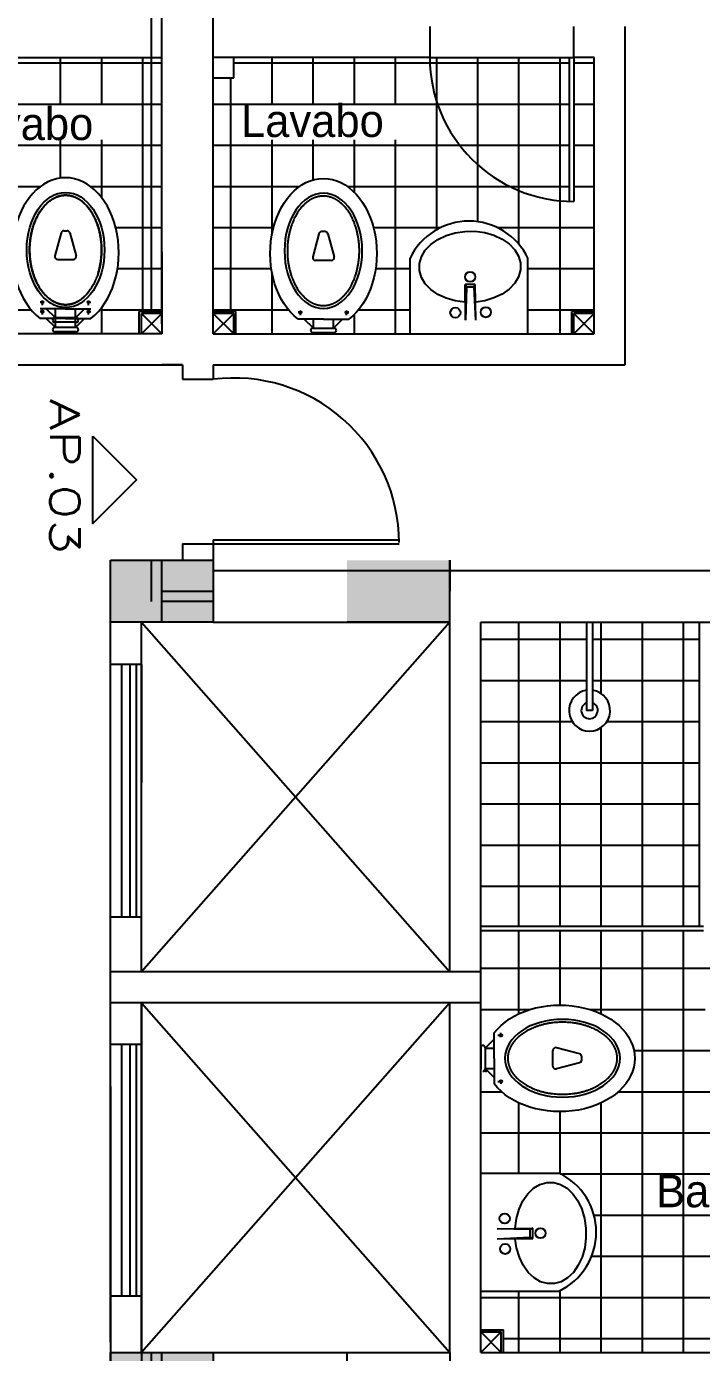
# Model space of a CAD drawing. Header units: millimetres. Extents: x 935 to 1399, y 512 to 900.
# Drawn here: x 1153.33 to 1156.61, y 849.02 to 855.47 of the extents above; entities that cross this region are included whole.
import ezdxf

# ---------------------------------------------------------------- set-up
doc = ezdxf.new("R2010")
doc.units = ezdxf.units.MM
doc.layers.add('LAYER1', color=1, linetype='Continuous')
doc.layers.add('UNIDADE', color=3, linetype='Continuous')
doc.styles.add('REGUA80', font='simplex.shx', dxfattribs={"width": 1.4, "height": 20})

msp = doc.modelspace()

# ---------------------------------------------------------------- hatches: boundary and pattern name
for points in [[(1154.24141, 852.87187), (1153.74141, 852.87187), (1153.74141, 852.57187), (1154.24141, 852.57187)], [(1155.39141, 852.87187), (1154.89141, 852.87187), (1154.89141, 852.57187), (1155.39141, 852.57187)], [(1154.24141, 849.02187), (1153.74141, 849.02187), (1153.74141, 848.72187), (1154.24141, 848.72187)]]:
    msp.add_hatch(color=256).paths.add_polyline_path(points)
h = msp.add_hatch()
h.set_pattern_fill('ANSI37', color=254, scale=1.6, angle=45, style=0)
h.set_pattern_definition([(90, (1644.52725, 526.6878), (-0.2, 3e-17), []), (180, (1644.52725, 526.6878), (-3e-17, -0.2), [])])
h.paths.add_polyline_path([(1156.60472, 852.57187), (1156.08548, 852.57187), (1156.08548, 852.24055, -13.2579066), (1156.05548, 852.24055), (1156.05548, 852.57187), (1155.54141, 852.57187), (1155.54141, 851.09187), (1156.60472, 851.09187)])

# ---------------------------------------------------------------- linework, layer by layer
at = {"color": 254}
for p, q in [((1153.94141, 854.08187), (1153.94141, 863.35612)), ((1153.49857, 855.0878), (1153.49857, 855.3128)), ((1153.69857, 855.0878), (1153.69857, 855.3128)), ((1153.89857, 855.0878), (1153.89857, 855.31625)), ((1154.52725, 855.0878), (1154.52725, 855.31625)), ((1154.72725, 855.0878), (1154.72725, 855.31625)), ((1154.92725, 855.0878), (1154.92725, 855.31625)), ((1155.12725, 855.0878), (1155.12725, 855.31625)), ((1155.29374, 855.31625), (1155.99374, 855.31625)), ((1155.32725, 855.10227), (1155.32725, 855.31625)), ((1155.52725, 854.79435), (1155.52725, 855.31625)), ((1155.72725, 854.66896), (1155.72725, 855.31625)), ((1155.92725, 854.61942), (1155.92725, 855.31625)), ((1153.99141, 855.2878), (1152.93851, 855.2878)), ((1155.29432, 855.2878), (1154.34141, 855.2878)), ((1155.97374, 855.2878), (1155.29432, 855.2878)), ((1156.09374, 855.2878), (1155.99374, 855.2878)), ((1154.32725, 855.0878), (1154.32725, 855.21625)), ((1153.94141, 855.0878), (1152.90076, 855.0878)), ((1153.89857, 854.08187), (1153.89857, 855.0878)), ((1153.99141, 855.0878), (1153.89985, 855.0878)), ((1154.31154, 855.0878), (1154.24141, 855.0878)), ((1155.97374, 855.0878), (1154.29835, 855.0878)), ((1154.32725, 854.08187), (1154.32725, 855.0878)), ((1155.33207, 855.0878), (1155.28724, 855.0878)), ((1155.32725, 854.47893), (1155.32725, 855.10227)), ((1156.09374, 855.0878), (1155.99374, 855.0878)), ((1153.49857, 854.72997), (1153.49857, 854.91478)), ((1153.69857, 854.63461), (1153.69857, 854.91478)), ((1154.52725, 854.46023), (1154.52725, 854.91478)), ((1154.72725, 854.72086), (1154.72725, 854.91478)), ((1154.92725, 854.66008), (1154.92725, 854.91478)), ((1155.12725, 853.97187), (1155.12725, 854.91478)), ((1153.99141, 854.8878), (1152.79265, 854.8878)), ((1155.44018, 854.8878), (1154.24141, 854.8878)), ((1155.97374, 854.8878), (1155.44018, 854.8878)), ((1156.09374, 854.8878), (1155.99374, 854.8878)), ((1155.52725, 854.51757), (1155.52725, 854.79435)), ((1153.3995, 854.6878), (1152.54739, 854.6878)), ((1153.99141, 854.6878), (1153.64568, 854.6878)), ((1154.65917, 854.6878), (1154.24141, 854.6878)), ((1155.68544, 854.6878), (1154.89475, 854.6878)), ((1155.97374, 854.6878), (1155.68544, 854.6878)), ((1155.72725, 854.40768), (1155.72725, 854.66896)), ((1156.09374, 854.6878), (1155.99374, 854.6878)), ((1155.92725, 853.97187), (1155.92725, 854.61942)), ((1153.99141, 854.4878), (1153.76705, 854.4878)), ((1154.5335, 854.4878), (1154.24141, 854.4878)), ((1155.34399, 854.4878), (1155.02042, 854.4878)), ((1156.09374, 854.4878), (1155.62474, 854.4878)), ((1153.99141, 854.2878), (1153.7753, 854.2878)), ((1154.52364, 854.2878), (1154.24141, 854.2878)), ((1155.19758, 854.2878), (1155.03028, 854.2878)), ((1156.09374, 854.2878), (1155.77116, 854.2878)), ((1154.52725, 853.97187), (1154.52725, 854.26702)), ((1153.35687, 854.0878), (1153.10198, 854.0878)), ((1153.99141, 854.0878), (1153.68831, 854.0878)), ((1153.69857, 853.97187), (1153.69857, 854.10046)), ((1154.60795, 854.0878), (1154.24141, 854.0878)), ((1155.19758, 854.0878), (1154.94597, 854.0878)), ((1156.09374, 854.0878), (1155.77116, 854.0878)), ((1154.92725, 853.97187), (1154.92725, 854.06717)), ((1155.72725, 850.66816), (1155.72725, 851.07187)), ((1155.92725, 850.71037), (1155.92725, 851.07187)), ((1156.12725, 850.66738), (1156.12725, 851.07187)), ((1156.32725, 849.02187), (1156.32725, 851.07187)), ((1156.52725, 849.02187), (1156.52725, 851.07187)), ((1157.42472, 850.8878), (1155.54141, 850.8878)), ((1155.77781, 850.6878), (1155.54141, 850.6878)), ((1156.63219, 850.6878), (1156.07502, 850.6878)), ((1156.68684, 850.4878), (1156.2868, 850.4878)), ((1155.64419, 850.2878), (1155.54141, 850.2878)), ((1156.80759, 850.2878), (1156.20864, 850.2878)), ((1155.72725, 849.8878), (1155.72725, 850.23458)), ((1156.12725, 849.02187), (1156.12725, 850.23536)), ((1155.92725, 849.8878), (1155.92725, 850.19237)), ((1157.05428, 850.0878), (1155.54141, 850.0878)), ((1157.42472, 849.8878), (1155.92725, 849.8878)), ((1157.42472, 849.6878), (1156.09233, 849.6878)), ((1157.42472, 849.4878), (1156.07962, 849.4878)), ((1155.72725, 849.02187), (1155.72725, 849.32015)), ((1155.92725, 849.02187), (1155.92725, 849.32271)), ((1157.42472, 849.2878), (1155.54141, 849.2878)), ((1157.31472, 849.0878), (1155.65141, 849.0878))]:
    msp.add_line(p, q, dxfattribs=at)
at = {"color": 6}
for p, q in [((1154.24141, 853.97187), (1154.24141, 858.97187)), ((1153.99141, 854.62039), (1153.99141, 857.37187)), ((1155.29374, 855.46625), (1155.29374, 855.31625)), ((1155.99374, 855.31625), (1155.99374, 855.46625)), ((1156.24374, 853.82187), (1156.24374, 855.46625)), ((1152.93909, 855.31625), (1153.94141, 855.31625)), ((1153.94141, 855.31625), (1153.99141, 855.31625)), ((1153.94141, 855.31625), (1153.99141, 855.31625)), ((1153.99141, 854.02187), (1153.99141, 855.31625)), ((1153.99141, 854.02187), (1153.99141, 855.31625)), ((1153.99141, 854.02187), (1153.99141, 855.31625)), ((1153.99141, 854.02187), (1153.99141, 855.31625)), ((1154.24141, 854.02187), (1154.24141, 855.31625)), ((1154.24141, 854.02187), (1154.24141, 855.31625)), ((1155.29374, 855.31625), (1154.24141, 855.31625)), ((1154.24141, 855.21625), (1154.24141, 855.31625)), ((1154.34141, 855.21625), (1154.34141, 855.31625)), ((1156.09374, 855.31625), (1155.99374, 855.31625)), ((1156.09374, 853.97187), (1156.09374, 855.31625)), ((1154.24141, 855.21625), (1154.34141, 855.21625)), ((1153.99141, 854.37039), (1153.99141, 853.97187)), ((1153.99141, 854.08187), (1153.88141, 854.08187)), ((1153.88141, 853.97187), (1153.88141, 854.08187)), ((1154.35141, 854.08187), (1154.24141, 854.08187)), ((1154.35141, 853.97187), (1154.35141, 854.08187)), ((1156.09374, 854.08187), (1155.98374, 854.08187)), ((1155.98374, 853.97187), (1155.98374, 854.08187)), ((1153.89141, 853.97187), (1153.89141, 854.07187)), ((1153.99141, 854.07187), (1153.89141, 854.07187)), ((1153.89141, 853.97187), (1153.89141, 854.07187)), ((1153.99141, 854.07187), (1153.89141, 854.07187)), ((1154.24141, 853.97187), (1154.24141, 854.07187)), ((1154.34141, 854.07187), (1154.24141, 854.07187)), ((1154.34141, 853.97187), (1154.34141, 854.07187)), ((1155.99374, 853.97187), (1155.99374, 854.07187)), ((1156.09374, 854.07187), (1155.99374, 854.07187)), ((1155.99374, 853.97187), (1155.99374, 854.07187)), ((1156.09374, 854.07187), (1155.99374, 854.07187)), ((1153.99141, 853.97187), (1152.13909, 853.97187)), ((1153.99141, 853.97187), (1152.13909, 853.97187)), ((1154.24141, 853.97187), (1156.09374, 853.97187)), ((1152.13909, 853.82187), (1153.99141, 853.82187)), ((1153.99141, 853.82187), (1154.09141, 853.82187)), ((1154.09141, 853.82187), (1153.99141, 853.82187)), ((1154.09141, 853.82187), (1154.09141, 853.75187)), ((1154.24141, 853.82187), (1156.24374, 853.82187)), ((1154.24141, 853.82187), (1154.24141, 853.75187)), ((1154.09141, 853.75187), (1154.24141, 853.75187)), ((1154.09141, 852.95187), (1154.24141, 852.95187)), ((1154.09141, 852.95187), (1154.09141, 852.87187)), ((1154.24141, 852.95187), (1154.24141, 852.82187)), ((1154.24141, 852.82187), (1157.23329, 852.82187)), ((1153.74141, 849.87554), (1153.74141, 852.62554)), ((1153.89141, 851.04687), (1153.89141, 852.57187)), ((1154.24141, 852.57187), (1155.39141, 852.57187)), ((1155.39141, 851.22187), (1155.39141, 852.57187)), ((1155.39141, 852.07187), (1155.39141, 852.57187)), ((1155.39141, 850.92187), (1155.39141, 852.57187)), ((1155.39141, 850.87187), (1155.39141, 852.57187)), ((1155.54141, 849.02187), (1155.54141, 852.57187)), ((1155.54141, 850.92187), (1155.54141, 852.57187)), ((1155.54141, 850.87187), (1155.54141, 852.57187)), ((1155.54141, 852.57187), (1157.42472, 852.57187)), ((1156.60472, 851.09187), (1156.60472, 852.57187)), ((1153.89141, 852.36496), (1153.74141, 852.36496)), ((1153.89141, 852.36496), (1153.89141, 851.78996)), ((1153.89141, 851.78996), (1153.89141, 852.36496)), ((1155.39141, 851.04687), (1155.39141, 852.27842)), ((1153.74141, 851.13996), (1153.89141, 851.13996)), ((1153.89141, 850.87187), (1153.89141, 851.13996)), ((1153.74141, 849.29552), (1153.74141, 851.09919)), ((1156.62472, 851.09187), (1155.54141, 851.09187)), ((1156.62472, 851.07187), (1155.54141, 851.07187)), ((1155.54141, 850.87187), (1153.74141, 850.87187)), ((1153.74141, 849.07187), (1153.74141, 850.72649)), ((1155.54141, 850.72187), (1153.74141, 850.72187)), ((1153.89141, 850.72187), (1153.89141, 849.22187)), ((1153.89141, 850.12419), (1153.89141, 850.72187)), ((1153.89141, 849.22187), (1153.89141, 850.72187)), ((1153.89141, 849.02187), (1153.89141, 850.72187)), ((1155.39141, 849.02187), (1155.39141, 850.72187)), ((1155.54141, 849.02187), (1155.54141, 850.72187)), ((1155.54141, 849.02187), (1155.54141, 850.72187)), ((1155.54141, 849.02187), (1155.54141, 850.72187)), ((1153.74141, 850.07285), (1153.74141, 850.60015)), ((1153.74141, 850.52052), (1153.89141, 850.52052)), ((1153.74141, 850.31412), (1153.74141, 847.90398)), ((1153.89141, 850.31412), (1153.89141, 849.02187)), ((1153.89141, 850.31412), (1153.89141, 849.02187)), ((1153.89141, 850.31412), (1153.89141, 849.02187)), ((1153.74141, 850.07285), (1153.74141, 850.09552)), ((1155.54141, 849.02187), (1155.54141, 849.43493)), ((1155.54141, 849.02187), (1155.54141, 849.43493)), ((1153.89141, 849.29552), (1153.74141, 849.29552)), ((1155.54141, 849.13187), (1155.65141, 849.13187)), ((1155.54141, 849.12187), (1155.64141, 849.12187)), ((1155.54141, 849.12187), (1155.64141, 849.12187)), ((1155.64141, 849.02187), (1155.64141, 849.12187)), ((1155.64141, 849.02187), (1155.64141, 849.12187)), ((1155.65141, 849.02187), (1155.65141, 849.13187)), ((1153.89141, 849.02187), (1155.39141, 849.02187)), ((1153.89141, 849.02187), (1153.89141, 847.75398)), ((1155.54141, 849.02187), (1157.42472, 849.02187)), ((1155.54141, 849.02187), (1157.42472, 849.02187)), ((1155.54141, 849.02187), (1157.42472, 849.02187))]:
    msp.add_line(p, q, dxfattribs=at)
at = {"color": 1}
for p, q in [((1155.97374, 854.61625), (1155.97374, 855.31625)), ((1155.97374, 855.31625), (1155.99374, 855.31625)), ((1155.99374, 855.31625), (1155.99374, 854.61625)), ((1153.5014, 854.46327), (1153.47139, 854.35127)), ((1153.5014, 854.46327), (1153.47139, 854.35127)), ((1153.51493, 854.47364), (1153.53095, 854.47364)), ((1153.51493, 854.47364), (1153.53095, 854.47364)), ((1153.54448, 854.46327), (1153.57449, 854.35127)), ((1153.54448, 854.46327), (1153.57449, 854.35127)), ((1154.78462, 854.46973), (1154.7686, 854.46973)), ((1154.75507, 854.45935), (1154.72506, 854.34735)), ((1154.79815, 854.45935), (1154.82816, 854.34735)), ((1153.48492, 854.33364), (1153.56097, 854.33364)), ((1153.48492, 854.33364), (1153.56097, 854.33364)), ((1154.81464, 854.32973), (1154.73859, 854.32973)), ((1153.41899, 854.12662), (1153.39886, 854.12662)), ((1153.52259, 854.09385), (1153.39886, 854.09385)), ((1153.41899, 854.08053), (1153.39886, 854.08053)), ((1153.41899, 854.08053), (1153.39886, 854.08053)), ((1153.41059, 854.11262), (1153.41059, 854.13502)), ((1153.41059, 854.06653), (1153.41059, 854.08893)), ((1153.41059, 854.06653), (1153.41059, 854.08893)), ((1153.47359, 854.04962), (1153.42937, 854.09385)), ((1153.47359, 854.04962), (1153.47359, 854.09385)), ((1153.52259, 854.09385), (1153.64632, 854.09385)), ((1153.57159, 854.04962), (1153.57159, 854.09385)), ((1153.57159, 854.04962), (1153.61581, 854.09385)), ((1153.62619, 854.12662), (1153.64632, 854.12662)), ((1153.62619, 854.08053), (1153.64632, 854.08053)), ((1153.62619, 854.08053), (1153.64632, 854.08053)), ((1153.63459, 854.11262), (1153.63459, 854.13502)), ((1153.63459, 854.06653), (1153.63459, 854.08893)), ((1153.63459, 854.06653), (1153.63459, 854.08893)), ((1154.67336, 854.07662), (1154.65323, 854.07662)), ((1154.66496, 854.06262), (1154.66496, 854.08502)), ((1154.88056, 854.07662), (1154.90069, 854.07662)), ((1154.88896, 854.06262), (1154.88896, 854.08502)), ((1153.52259, 854.04776), (1153.39886, 854.04776)), ((1153.52259, 854.04776), (1153.39886, 854.04776)), ((1153.47359, 854.00354), (1153.42937, 854.04776)), ((1153.47359, 854.00354), (1153.42937, 854.04776)), ((1153.57509, 854.04962), (1153.47009, 854.04962)), ((1153.57509, 854.02862), (1153.47009, 854.02862)), ((1153.47359, 854.00354), (1153.47359, 854.04776)), ((1153.47359, 854.00354), (1153.47359, 854.04776)), ((1153.52259, 854.04776), (1153.64632, 854.04776)), ((1153.52259, 854.04776), (1153.64632, 854.04776)), ((1153.57159, 854.00354), (1153.57159, 854.04776)), ((1153.57159, 854.00354), (1153.61581, 854.04776)), ((1153.57159, 854.00354), (1153.57159, 854.04776)), ((1153.58559, 854.03912), (1153.58559, 854.03912)), ((1153.58992, 854.02187), (1153.61581, 854.04776)), ((1154.77696, 854.04385), (1154.65323, 854.04385)), ((1154.72796, 853.99962), (1154.68374, 854.04385)), ((1154.72796, 853.99962), (1154.72796, 854.04385)), ((1154.77696, 854.04385), (1154.90069, 854.04385)), ((1154.82596, 853.99962), (1154.87018, 854.04385)), ((1154.82596, 853.99962), (1154.82596, 854.04385)), ((1153.57509, 854.00354), (1153.47009, 854.00354)), ((1153.57509, 854.00354), (1153.47009, 854.00354)), ((1153.57509, 853.98254), (1153.47009, 853.98254)), ((1153.57509, 853.98254), (1153.47009, 853.98254)), ((1153.58559, 853.99304), (1153.58559, 853.99304)), ((1153.58559, 853.99304), (1153.58559, 853.99304)), ((1154.71396, 853.98912), (1154.71396, 853.98912)), ((1154.72446, 853.99962), (1154.82946, 853.99962)), ((1154.72446, 853.97862), (1154.82946, 853.97862)), ((1154.24141, 852.97187), (1155.14474, 852.97187)), ((1154.24141, 852.97187), (1154.24141, 852.95187)), ((1154.24141, 852.95187), (1155.14508, 852.95187)), ((1154.24141, 852.95187), (1155.14508, 852.95187)), ((1153.89141, 852.57187), (1155.39141, 850.87187)), ((1155.39141, 852.57187), (1153.89141, 850.87187)), ((1153.89141, 850.72187), (1155.39141, 849.02187)), ((1155.39141, 850.72187), (1153.89141, 849.02187)), ((1155.56241, 850.50037), (1155.60664, 850.54459)), ((1155.60664, 850.45137), (1155.60664, 850.5751)), ((1155.62541, 850.56337), (1155.64781, 850.56337)), ((1155.63941, 850.55497), (1155.63941, 850.5751)), ((1155.54141, 850.50387), (1155.54141, 850.39887)), ((1155.55191, 850.51437), (1155.55191, 850.51437)), ((1155.56241, 850.50387), (1155.56241, 850.39887)), ((1155.56241, 850.50037), (1155.60664, 850.50037)), ((1155.89252, 850.41369), (1155.89252, 850.48974)), ((1156.02215, 850.47325), (1155.91015, 850.50327)), ((1155.56241, 850.40237), (1155.60664, 850.35815)), ((1155.56241, 850.40237), (1155.60664, 850.40237)), ((1155.60664, 850.45137), (1155.60664, 850.32764)), ((1156.02215, 850.43018), (1155.91015, 850.40017)), ((1156.03252, 850.4437), (1156.03252, 850.45973)), ((1155.57069, 850.38837), (1155.57069, 850.38837)), ((1155.62541, 850.33937), (1155.64781, 850.33937)), ((1155.63941, 850.34777), (1155.63941, 850.32764)), ((1153.89141, 849.19187), (1153.89141, 849.17187))]:
    msp.add_line(p, q, dxfattribs=at)
at = {"color": 6, "linetype": 'Continuous'}
msp.add_line((1153.48191, 854.39917), (1153.48374, 854.39734), dxfattribs=at)
at = {"color": 7}
for p, q in [((1153.99141, 854.07187), (1153.89141, 853.97187)), ((1153.89141, 854.07187), (1153.99141, 853.97187)), ((1154.34141, 854.07187), (1154.24141, 853.97187)), ((1154.24141, 854.07187), (1154.34141, 853.97187)), ((1156.09374, 854.07187), (1155.99374, 853.97187)), ((1155.99374, 854.07187), (1156.09374, 853.97187)), ((1155.54141, 849.12187), (1155.64141, 849.02187)), ((1155.64141, 849.12187), (1155.54141, 849.02187))]:
    msp.add_line(p, q, dxfattribs=at)
at = {"color": 3}
for p, q in [((1154.72725, 853.99962), (1154.72725, 854.00034)), ((1154.72725, 853.97187), (1154.72725, 853.97862)), ((1153.79641, 851.13996), (1153.79641, 852.36496)), ((1153.83641, 851.13996), (1153.83641, 852.36496)), ((1153.86641, 852.36496), (1153.86641, 851.13996)), ((1153.79641, 849.29552), (1153.79641, 850.52052)), ((1153.83641, 849.29552), (1153.83641, 850.52052)), ((1153.86641, 850.52052), (1153.86641, 849.29552))]:
    msp.add_line(p, q, dxfattribs=at)
for p, q in [((1153.74141, 852.57187), (1153.74141, 852.87187)), ((1153.74141, 852.87187), (1154.24141, 852.87187)), ((1153.94141, 852.87187), (1154.24141, 852.87187)), ((1153.94141, 852.67187), (1153.94141, 852.87187)), ((1153.99141, 852.57187), (1153.99141, 852.87187)), ((1154.24141, 852.87187), (1154.24141, 852.67187)), ((1154.24141, 852.87187), (1154.24141, 852.57187)), ((1155.39141, 852.57187), (1155.39141, 852.87187)), ((1155.39141, 852.87187), (1155.39141, 852.72187)), ((1155.39141, 852.57187), (1155.39141, 852.87187)), ((1153.99141, 852.72187), (1154.24141, 852.72187)), ((1154.24141, 852.67187), (1153.99141, 852.67187)), ((1154.24141, 852.57187), (1153.74141, 852.57187)), ((1155.39141, 852.57187), (1154.89141, 852.57187)), ((1153.74141, 848.72187), (1153.74141, 849.02187)), ((1153.74141, 849.02187), (1154.24141, 849.02187)), ((1153.94141, 849.02187), (1154.24141, 849.02187)), ((1153.94141, 848.82187), (1153.94141, 849.02187)), ((1153.99141, 848.72187), (1153.99141, 849.02187)), ((1154.24141, 849.02187), (1154.24141, 848.82187)), ((1154.24141, 849.02187), (1154.24141, 848.72187)), ((1154.89141, 848.72187), (1154.89141, 849.02187)), ((1155.39141, 849.02187), (1155.39141, 848.87187))]:
    msp.add_line(p, q)
at = {"color": 1, "ltscale": 0.1}
for p, q in [((1156.05548, 852.57187), (1156.05548, 852.14168)), ((1156.08548, 852.57187), (1156.08548, 852.14168)), ((1156.08548, 852.14168), (1156.05548, 852.14168))]:
    msp.add_line(p, q, dxfattribs=at)
at = {"color": 1}
for centre in [(1153.41059, 854.12662), (1153.41059, 854.08053), (1153.41059, 854.08053), (1153.63459, 854.12662), (1153.63459, 854.08053), (1153.63459, 854.08053), (1154.66496, 854.07662), (1154.88896, 854.07662), (1155.63941, 850.56337), (1155.63941, 850.33937)]:
    msp.add_circle(centre, 0.0056, dxfattribs=at)
at = {"color": 254}
msp.add_arc((1155.99374, 855.31625), 0.7, 180, 270, dxfattribs=at)
at = {"color": 1}
for centre, radius, start, end in [((1153.51493, 854.45964), 0.014, 90, 165), ((1153.51493, 854.45964), 0.014, 90, 165), ((1153.53095, 854.45964), 0.014, 15, 90), ((1153.53095, 854.45964), 0.014, 15, 90), ((1154.7686, 854.45573), 0.014, 90, 165), ((1154.78462, 854.45573), 0.014, 15, 90), ((1153.48492, 854.34764), 0.014, 165, 270), ((1153.48492, 854.34764), 0.014, 165, 270), ((1153.56097, 854.34764), 0.014, 270, 15), ((1153.56097, 854.34764), 0.014, 270, 15), ((1154.73859, 854.34373), 0.014, 165, 270), ((1154.81464, 854.34373), 0.014, 270, 15), ((1153.47009, 854.03912), 0.0105, 90, 180), ((1153.47009, 854.03912), 0.0105, 180, 270), ((1153.57509, 854.03912), 0.0105, 0, 90), ((1153.57509, 854.03912), 0.0105, 270, 0), ((1153.47009, 853.99304), 0.0105, 90, 180), ((1153.47009, 853.99304), 0.0105, 90, 180), ((1153.47009, 853.99304), 0.0105, 180, 270), ((1153.47009, 853.99304), 0.0105, 180, 270), ((1153.57509, 853.99304), 0.0105, 0, 90), ((1153.57509, 853.99304), 0.0105, 0, 90), ((1153.57509, 853.99304), 0.0105, 270, 0), ((1153.57509, 853.99304), 0.0105, 270, 0), ((1154.72446, 853.98912), 0.0105, 90, 180), ((1154.72446, 853.98912), 0.0105, 180, 270), ((1154.82946, 853.98912), 0.0105, 0, 90), ((1154.82946, 853.98912), 0.0105, 270, 0), ((1154.34141, 852.95444), 0.80367, 0.261677, 97.147789), ((1155.55191, 850.50387), 0.0105, 90, 180), ((1155.55191, 850.50387), 0.0105, 0, 90), ((1155.90652, 850.48974), 0.014, 75, 180), ((1156.01852, 850.45973), 0.014, 0, 75), ((1155.90652, 850.41369), 0.014, 180, 285), ((1156.01852, 850.4437), 0.014, 285, 0), ((1155.55191, 850.39887), 0.0105, 270, 0), ((1155.57069, 850.39887), 0.0105, 180, 270)]:
    msp.add_arc(centre, radius, start, end, dxfattribs=at)
at = {"color": 1, "ltscale": 0.1}
for radius, start, end in [(0.1, 98.626927, 81.373073), (0.04, 112.024313, 67.975687)]:
    msp.add_arc((1156.07048, 852.14168), radius, start, end, dxfattribs=at)
at = {"color": 1}
msp.add_ellipse((1153.52259, 854.36754), major_axis=(0, 0.364), ratio=0.7115385, start_param=-2.6435333, end_param=2.6435333, dxfattribs=at)
msp.add_ellipse((1153.52259, 854.36754), major_axis=(0, 0.364), ratio=0.7115385, start_param=-2.6435333, end_param=2.6435333, dxfattribs=at)
at = {"color": 1, "extrusion": (0, 0, -1)}
for centre, major_axis in [((1154.77696, 854.36362), (0, 0.364)), ((1155.92641, 850.45137), (0.364, 0))]:
    msp.add_ellipse(centre, major_axis=major_axis, ratio=0.7115385, start_param=-2.6435333, end_param=2.6435333, dxfattribs=at)
at = {"color": 1}
msp.add_ellipse((1153.52314, 854.38014), major_axis=(0, 0.28), ratio=0.675, dxfattribs=at)
msp.add_ellipse((1153.52314, 854.38014), major_axis=(0, 0.28), ratio=0.675, dxfattribs=at)
at = {"color": 1, "extrusion": (0, 0, -1)}
for centre, major_axis in [((1154.77641, 854.37623), (0, 0.28)), ((1155.93902, 850.45192), (0.28, 0))]:
    msp.add_ellipse(centre, major_axis=major_axis, ratio=0.675, dxfattribs=at)
at = {"color": 1}
for points, weights, knots in [([(1153.6813, 854.26671), (1153.69814, 854.32063), (1153.69814, 854.38014), (1153.69814, 854.49184), (1153.64518, 854.5703), (1153.6203, 854.60717), (1153.58815, 854.6269), (1153.55678, 854.64614), (1153.52314, 854.64614), (1153.4895, 854.64614), (1153.45814, 854.6269), (1153.42599, 854.60717), (1153.4011, 854.5703), (1153.34814, 854.49184), (1153.34814, 854.38014), (1153.34814, 854.26845), (1153.4011, 854.18999), (1153.42599, 854.15312), (1153.45814, 854.13339), (1153.4895, 854.11414), (1153.52314, 854.11414), (1153.55678, 854.11414), (1153.58815, 854.13339), (1153.60695, 854.14493), (1153.62357, 854.16271)], [0.961447846913, 0.956881330782, 1, 0.922021079649, 1, 0.9801023307, 1, 0.982463622847, 1, 0.982463622844, 1, 0.9801023307, 1, 0.922021079649, 1, 0.922021079649, 1, 0.9801023307, 1, 0.982463622847, 1, 0.982463622849, 1, 0.988266926004, 0.990371153585], [4.2781008, 4.2781008, 4.2781008, 4.712389, 4.712389, 5.4977871, 5.4977871, 5.8749486, 5.8749486, 6.2831853, 6.2831853, 6.691422, 6.691422, 7.0685835, 7.0685835, 7.8539816, 7.8539816, 8.6393798, 8.6393798, 9.0165413, 9.0165413, 9.424778, 9.424778, 9.8330146, 9.8330146, 10.0554157, 10.0554157, 10.0554157]), ([(1153.52314, 854.64614), (1153.4895, 854.64614), (1153.45814, 854.6269), (1153.42599, 854.60717), (1153.4011, 854.5703), (1153.34814, 854.49184), (1153.34814, 854.38014), (1153.34814, 854.26845), (1153.4011, 854.18999), (1153.42599, 854.15312), (1153.45814, 854.13339), (1153.4895, 854.11414), (1153.52314, 854.11414), (1153.55678, 854.11414), (1153.58815, 854.13339), (1153.6203, 854.15312), (1153.64518, 854.18999), (1153.69814, 854.26845), (1153.69814, 854.38014), (1153.69814, 854.49184), (1153.64518, 854.5703), (1153.6203, 854.60717), (1153.58815, 854.6269), (1153.55678, 854.64614), (1153.52314, 854.64614)], [1, 0.982463622844, 1, 0.9801023307, 1, 0.922021079649, 1, 0.922021079649, 1, 0.9801023307, 1, 0.982463622847, 1, 0.982463622849, 1, 0.980102330699, 1, 0.922021079649, 1, 0.922021079649, 1, 0.9801023307, 1, 0.982463622847, 1], [0, 0, 0, 0.4082367, 0.4082367, 0.7853982, 0.7853982, 1.5707963, 1.5707963, 2.3561945, 2.3561945, 2.733356, 2.733356, 3.1415927, 3.1415927, 3.5498293, 3.5498293, 3.9269908, 3.9269908, 4.712389, 4.712389, 5.4977871, 5.4977871, 5.8749486, 5.8749486, 6.2831853, 6.2831853, 6.2831853]), ([(1154.77641, 854.64223), (1154.81005, 854.64223), (1154.84141, 854.62299), (1154.87356, 854.60326), (1154.89845, 854.56639), (1154.95141, 854.48793), (1154.95141, 854.37623), (1154.95141, 854.26454), (1154.89845, 854.18608), (1154.87356, 854.14921), (1154.84141, 854.12948), (1154.81005, 854.11023), (1154.77641, 854.11023), (1154.74277, 854.11023), (1154.7114, 854.12948), (1154.67926, 854.14921), (1154.65437, 854.18608), (1154.60141, 854.26454), (1154.60141, 854.37623), (1154.60141, 854.48793), (1154.65437, 854.56639), (1154.67926, 854.60326), (1154.7114, 854.62299), (1154.74277, 854.64223), (1154.77641, 854.64223)], [1, 0.982463622844, 1, 0.9801023307, 1, 0.922021079649, 1, 0.922021079649, 1, 0.9801023307, 1, 0.982463622847, 1, 0.982463622849, 1, 0.980102330699, 1, 0.922021079649, 1, 0.922021079649, 1, 0.9801023307, 1, 0.982463622847, 1], [0, 0, 0, 0.4082367, 0.4082367, 0.7853982, 0.7853982, 1.5707963, 1.5707963, 2.3561945, 2.3561945, 2.733356, 2.733356, 3.1415927, 3.1415927, 3.5498293, 3.5498293, 3.9269908, 3.9269908, 4.712389, 4.712389, 5.4977871, 5.4977871, 5.8749486, 5.8749486, 6.2831853, 6.2831853, 6.2831853]), ([(1156.20502, 850.45192), (1156.20502, 850.41828), (1156.18578, 850.38691), (1156.16605, 850.35477), (1156.12918, 850.32988), (1156.05072, 850.27692), (1155.93902, 850.27692), (1155.82733, 850.27692), (1155.74887, 850.32988), (1155.712, 850.35477), (1155.69227, 850.38691), (1155.67302, 850.41828), (1155.67302, 850.45192), (1155.67302, 850.48556), (1155.69227, 850.51692), (1155.712, 850.54907), (1155.74887, 850.57396), (1155.82733, 850.62692), (1155.93902, 850.62692), (1156.05072, 850.62692), (1156.12918, 850.57396), (1156.16605, 850.54907), (1156.18578, 850.51692), (1156.20502, 850.48556), (1156.20502, 850.45192)], [1, 0.982463622844, 1, 0.9801023307, 1, 0.922021079649, 1, 0.922021079649, 1, 0.9801023307, 1, 0.982463622847, 1, 0.982463622849, 1, 0.980102330699, 1, 0.922021079649, 1, 0.922021079649, 1, 0.9801023307, 1, 0.982463622847, 1], [0, 0, 0, 0.4082367, 0.4082367, 0.7853982, 0.7853982, 1.5707963, 1.5707963, 2.3561945, 2.3561945, 2.733356, 2.733356, 3.1415927, 3.1415927, 3.5498293, 3.5498293, 3.9269908, 3.9269908, 4.712389, 4.712389, 5.4977871, 5.4977871, 5.8749486, 5.8749486, 6.2831853, 6.2831853, 6.2831853])]:
    msp.add_rational_spline(points, weights, degree=2, knots=knots, dxfattribs=at)
at = {"layer": 'LAYER1', "linetype": 'Continuous'}
for p, q in [((1155.37279, 854.45034), (1155.4175, 854.46362)), ((1155.27146, 854.37867), (1155.29834, 854.40704)), ((1155.29834, 854.40704), (1155.33256, 854.43124)), ((1155.33256, 854.43124), (1155.37279, 854.45034)), ((1155.64579, 854.43339), (1155.68002, 854.40968)), ((1155.68002, 854.40968), (1155.70691, 854.38168)), ((1155.19758, 853.97187), (1155.19758, 854.33972)), ((1155.24352, 854.31395), (1155.25295, 854.34724)), ((1155.25295, 854.34724), (1155.27146, 854.37867)), ((1155.70691, 854.38168), (1155.72544, 854.35053)), ((1155.72544, 854.35053), (1155.73489, 854.31737)), ((1155.77116, 853.97187), (1155.77116, 854.33972)), ((1155.24353, 854.28009), (1155.24352, 854.31395)), ((1155.25298, 854.24693), (1155.24353, 854.28009)), ((1155.7349, 854.28348), (1155.72547, 854.25019)), ((1155.73489, 854.31737), (1155.7349, 854.28348)), ((1155.27151, 854.21574), (1155.25298, 854.24693)), ((1155.2984, 854.18775), (1155.27151, 854.21574)), ((1155.51505, 854.21264), (1155.46567, 854.21198)), ((1155.46797, 854.03918), (1155.46567, 854.21198)), ((1155.46567, 854.21198), (1155.47201, 854.19972)), ((1155.50904, 854.20021), (1155.51505, 854.21264)), ((1155.51734, 854.03983), (1155.51505, 854.21264)), ((1155.70696, 854.21876), (1155.68008, 854.19038)), ((1155.72547, 854.25019), (1155.70696, 854.21876)), ((1155.33263, 854.16403), (1155.2984, 854.18775)), ((1155.37288, 854.14549), (1155.33263, 854.16403)), ((1155.41759, 854.13285), (1155.37288, 854.14549)), ((1155.47201, 854.19972), (1155.46797, 854.03918)), ((1155.50904, 854.20021), (1155.47201, 854.19972)), ((1155.51734, 854.03983), (1155.50904, 854.20021)), ((1155.60563, 854.14712), (1155.56092, 854.13384)), ((1155.64586, 854.16621), (1155.60563, 854.14712)), ((1155.68008, 854.19038), (1155.64586, 854.16621)), ((1155.46506, 854.12656), (1155.41759, 854.13285)), ((1155.56092, 854.13384), (1155.51817, 854.12727)), ((1155.54141, 849.89373), (1155.92204, 849.89373)), ((1155.79806, 849.8198), (1155.82924, 849.83833)), ((1155.82924, 849.83833), (1155.8624, 849.84778)), ((1155.8624, 849.84778), (1155.89627, 849.84779)), ((1155.89627, 849.84779), (1155.92956, 849.83836)), ((1155.92956, 849.83836), (1155.96099, 849.81985)), ((1155.7278, 849.71843), (1155.74635, 849.75868)), ((1155.74635, 849.75868), (1155.77007, 849.79291)), ((1155.77007, 849.79291), (1155.79806, 849.8198)), ((1155.96099, 849.81985), (1155.98936, 849.79297)), ((1155.98936, 849.79297), (1156.01356, 849.75875)), ((1156.01356, 849.75875), (1156.03266, 849.71852)), ((1155.71516, 849.67372), (1155.7278, 849.71843)), ((1156.03266, 849.71852), (1156.04593, 849.67381)), ((1155.70888, 849.62625), (1155.71516, 849.67372)), ((1156.04593, 849.67381), (1156.05287, 849.62635)), ((1155.62149, 849.62334), (1155.7943, 849.62564)), ((1155.78204, 849.6193), (1155.62149, 849.62334)), ((1155.62215, 849.57397), (1155.78253, 849.58227)), ((1155.62215, 849.57397), (1155.79495, 849.57626)), ((1155.71615, 849.53039), (1155.70958, 849.57314)), ((1155.7943, 849.62564), (1155.78204, 849.6193)), ((1155.78253, 849.58227), (1155.78204, 849.6193)), ((1155.78253, 849.58227), (1155.79495, 849.57626)), ((1155.79495, 849.57626), (1155.7943, 849.62564)), ((1156.05321, 849.57795), (1156.04692, 849.53048)), ((1156.05287, 849.62635), (1156.05321, 849.57795)), ((1155.72943, 849.48568), (1155.71615, 849.53039)), ((1156.04692, 849.53048), (1156.03426, 849.48577)), ((1155.74853, 849.44545), (1155.72943, 849.48568)), ((1155.7727, 849.41123), (1155.74853, 849.44545)), ((1156.01571, 849.44552), (1155.99199, 849.41129)), ((1156.03426, 849.48577), (1156.01571, 849.44552)), ((1155.80107, 849.38435), (1155.7727, 849.41123)), ((1155.8325, 849.36584), (1155.80107, 849.38435)), ((1155.964, 849.3844), (1155.93285, 849.36587)), ((1155.99199, 849.41129), (1155.964, 849.3844)), ((1155.54141, 849.32015), (1155.92204, 849.32015)), ((1155.86579, 849.35641), (1155.8325, 849.36584)), ((1155.89969, 849.35642), (1155.86579, 849.35641)), ((1155.93285, 849.36587), (1155.89969, 849.35642))]:
    msp.add_line(p, q, dxfattribs=at)
at = {"layer": 'LAYER1', "color": 1, "linetype": 'Continuous'}
for p, q in [((1155.4175, 854.46362), (1155.46496, 854.47056)), ((1155.46496, 854.47056), (1155.51336, 854.4709)), ((1155.51336, 854.4709), (1155.56083, 854.46461)), ((1155.56083, 854.46461), (1155.60554, 854.45194)), ((1155.60554, 854.45194), (1155.64579, 854.43339))]:
    msp.add_line(p, q, dxfattribs=at)
at = {"layer": 'LAYER1', "linetype": 'Continuous'}
for centre in [(1155.48986, 854.24934), (1155.4181, 854.07555), (1155.56622, 854.07752), (1155.65786, 849.67321), (1155.83165, 849.60144), (1155.65983, 849.52509)]:
    msp.add_circle(centre, 0.02469, dxfattribs=at)
at = {"layer": 'LAYER1', "color": 1, "linetype": 'Continuous'}
msp.add_arc((1155.48437, 854.20258), 0.31789, 25.557199, 154.442801, dxfattribs=at)
at = {"layer": 'LAYER1', "linetype": 'Continuous'}
msp.add_arc((1155.78489, 849.60694), 0.31789, 295.557199, 64.442801, dxfattribs=at)
at = {"layer": 'UNIDADE', "linetype": 'Continuous'}
msp.add_lwpolyline([(1153.65632, 853.47588), (1153.86857, 853.26363), (1153.65632, 853.05138), (1153.65632, 853.47588)], dxfattribs=at)

# ---------------------------------------------------------------- texts
at = {"color": 7, "char_height": 0.158223, "attachment_point": 1}
for s, insert, width in [('Lavabo', (1152.9637, 855.07265), 3.0433342), ('Banho', (1156.39379, 849.88585), 3.0433)]:
    msp.add_mtext(s, dxfattribs=dict(at, insert=insert, width=width))
at = {"color": 254, "insert": (1154.37616, 855.08751), "char_height": 0.158223, "width": 3.0433342, "attachment_point": 1}
msp.add_mtext('Lavabo', dxfattribs=at)
at = {"layer": 'UNIDADE', "linetype": 'Continuous', "style": 'REGUA80', "width": 1.4}
msp.add_text('AP.03', height=0.141499, rotation=270, dxfattribs=at).set_placement((1153.44876, 853.65688))

doc.saveas('drawing.dxf')
